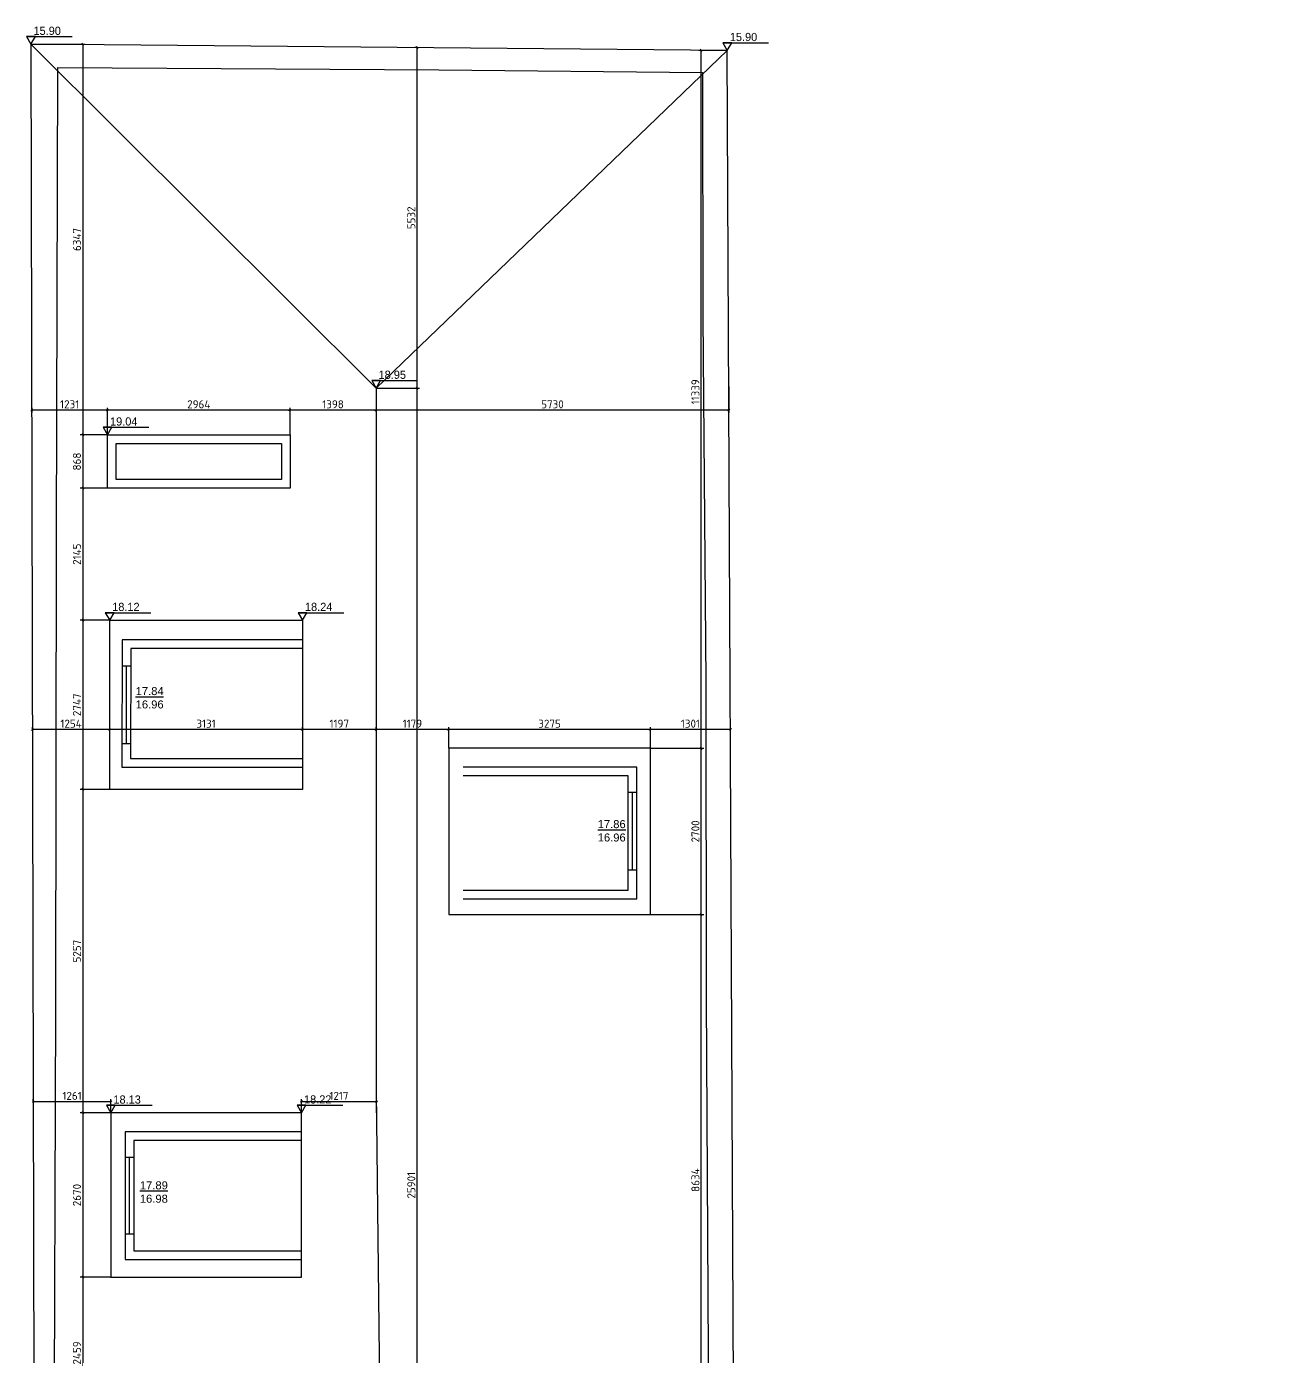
# Model space of a CAD drawing. Header units: millimetres. Extents: x 906201 to 970605, y 1626399 to 1671593.
# Drawn here: x 906201 to 926470, y 1649987 to 1671593 of the extents above; entities that cross this region are included whole.
import ezdxf

# ---------------------------------------------------------------- set-up
doc = ezdxf.new("R2010")
doc.units = ezdxf.units.MM
for name, color, linetype in [('Контур', 7, 'Continuous'), ('Кровля', 98, 'Continuous'), ('Отметки', 7, 'Continuous'), ('Размеры', 224, 'Continuous'), ('Рама', 121, 'Continuous')]:
    doc.layers.add(name, color=color, linetype=linetype)
doc.styles.add('ISOCPEUR', font='isocpeur.ttf')
doc.styles.add('rus', font='rusw2.shx', dxfattribs={"height": 0.06})
doc.styles.get("Standard").update_dxf_attribs({"font": 'arial.ttf'})
doc.dimstyles.new('GENPLAN 1000', dxfattribs={"dimscale": 10, "dimtxt": 13, "dimasz": 3, "dimexe": 4, "dimexo": 0, "dimgap": 3, "dimtad": 1, "dimdec": 0, "dimzin": 0, "dimtxsty": 'ISOCPEUR', "dimblk1": 'OBLIQUE', "dimblk2": 'OBLIQUE', "dimsah": 1, "dimcen": -1, "dimaunit": 1, "dimadec": 3, "dimazin": 0, "dimtfac": 0.75, "dimtdec": 0, "dimtix": 1, "dimtmove": 1, "dimatfit": 3, "dimfxl": 0, "dimtvp": 0.6, "dimarcsym": 0})

# ---------------------------------------------------------------- blocks, each defined once
blk = doc.blocks.new('_Oblique')
at = {"color": 0, "linetype": 'ByBlock', "lineweight": -2}
blk.add_line((-0.5, -0.5), (0.5, 0.5), dxfattribs=at)
blk = doc.blocks.new('*D111')
at = {"layer": 'Defpoints', "color": 0, "ltscale": 0.03}
for p in [(916333, 1657167), (917160, 1657167), (917687, 1648533)]:
    blk.add_point(p, dxfattribs=at)
at = {"layer": 'Размеры', "color": 0, "lineweight": -2, "ltscale": 0.03}
for p, q in [((916333, 1657167), (917200, 1657167)), ((917160, 1648533), (917160, 1657167)), ((917687, 1648533), (917120, 1648533))]:
    blk.add_line(p, q, dxfattribs=at)
at = {"layer": 'Размеры', "color": 0, "lineweight": -2, "ltscale": 0.03, "xscale": 30, "yscale": 30, "zscale": 30}
for p, rotation in [((917160, 1657167), 90), ((917160, 1648533), 270)]:
    blk.add_blockref('_Oblique', p, dxfattribs=dict(at, rotation=rotation))
at = {"layer": 'Размеры', "color": 0, "ltscale": 0.03, "insert": (917065, 1652850), "char_height": 130, "attachment_point": 5, "rotation": 90, "style": 'ISOCPEUR'}
blk.add_mtext('8634', dxfattribs=at)
blk = doc.blocks.new('*D112')
at = {"layer": 'Defpoints', "color": 0, "ltscale": 0.03}
for p in [(916333, 1659867), (917160, 1659867), (916333, 1657167)]:
    blk.add_point(p, dxfattribs=at)
at = {"layer": 'Размеры', "color": 0, "lineweight": -2, "ltscale": 0.03}
for p, q in [((916333, 1659867), (917200, 1659867)), ((917160, 1657167), (917160, 1659867)), ((916333, 1657167), (917200, 1657167))]:
    blk.add_line(p, q, dxfattribs=at)
at = {"layer": 'Размеры', "color": 0, "lineweight": -2, "ltscale": 0.03, "xscale": 30, "yscale": 30, "zscale": 30}
for p, rotation in [((917160, 1659867), 90), ((917160, 1657167), 270)]:
    blk.add_blockref('_Oblique', p, dxfattribs=dict(at, rotation=rotation))
at = {"layer": 'Размеры', "color": 0, "ltscale": 0.03, "insert": (917065, 1658517), "char_height": 130, "attachment_point": 5, "rotation": 90, "style": 'ISOCPEUR'}
blk.add_mtext('2700', dxfattribs=at)
blk = doc.blocks.new('*D113')
at = {"layer": 'Defpoints', "color": 0, "ltscale": 0.03}
for p in [(917160, 1671206), (917583, 1671206), (916333, 1659867)]:
    blk.add_point(p, dxfattribs=at)
at = {"layer": 'Размеры', "color": 0, "lineweight": -2, "ltscale": 0.03}
for p, q in [((917583, 1671206), (917120, 1671206)), ((917160, 1659867), (917160, 1671206)), ((916333, 1659867), (917200, 1659867))]:
    blk.add_line(p, q, dxfattribs=at)
at = {"layer": 'Размеры', "color": 0, "lineweight": -2, "ltscale": 0.03, "xscale": 30, "yscale": 30, "zscale": 30}
for p, rotation in [((917160, 1671206), 90), ((917160, 1659867), 270)]:
    blk.add_blockref('_Oblique', p, dxfattribs=dict(at, rotation=rotation))
at = {"layer": 'Размеры', "color": 0, "ltscale": 0.03, "insert": (917065, 1665659), "char_height": 130, "attachment_point": 5, "rotation": 90, "style": 'ISOCPEUR'}
blk.add_mtext('11339', dxfattribs=at)
blk = doc.blocks.new('*D114')
at = {"layer": 'Defpoints', "color": 0, "ltscale": 0.03}
for p in [(906272, 1671307), (907114, 1664960), (907516, 1664960)]:
    blk.add_point(p, dxfattribs=at)
at = {"layer": 'Размеры', "color": 0, "lineweight": -2, "ltscale": 0.03}
for p, q in [((906272, 1671307), (907154, 1671307)), ((907114, 1671307), (907114, 1664960)), ((907516, 1664960), (907074, 1664960))]:
    blk.add_line(p, q, dxfattribs=at)
at = {"layer": 'Размеры', "color": 0, "lineweight": -2, "ltscale": 0.03, "xscale": 30, "yscale": 30, "zscale": 30}
for p, rotation in [((907114, 1671307), 90), ((907114, 1664960), 270)]:
    blk.add_blockref('_Oblique', p, dxfattribs=dict(at, rotation=rotation))
at = {"layer": 'Размеры', "color": 0, "ltscale": 0.03, "insert": (907019, 1668133), "char_height": 130, "attachment_point": 5, "rotation": 90, "style": 'ISOCPEUR'}
blk.add_mtext('6347', dxfattribs=at)
blk = doc.blocks.new('*D115')
at = {"layer": 'Defpoints', "color": 0, "ltscale": 0.03}
for p in [(907516, 1664960), (907114, 1664092), (907516, 1664092)]:
    blk.add_point(p, dxfattribs=at)
at = {"layer": 'Размеры', "color": 0, "lineweight": -2, "ltscale": 0.03}
for p, q in [((907516, 1664960), (907074, 1664960)), ((907114, 1664960), (907114, 1664092)), ((907516, 1664092), (907074, 1664092))]:
    blk.add_line(p, q, dxfattribs=at)
at = {"layer": 'Размеры', "color": 0, "lineweight": -2, "ltscale": 0.03, "xscale": 30, "yscale": 30, "zscale": 30}
for p, rotation in [((907114, 1664960), 90), ((907114, 1664092), 270)]:
    blk.add_blockref('_Oblique', p, dxfattribs=dict(at, rotation=rotation))
at = {"layer": 'Размеры', "color": 0, "ltscale": 0.03, "insert": (907019, 1664526), "char_height": 130, "attachment_point": 5, "rotation": 90, "style": 'ISOCPEUR'}
blk.add_mtext('868', dxfattribs=at)
blk = doc.blocks.new('*D116')
at = {"layer": 'Defpoints', "color": 0, "ltscale": 0.03}
for p in [(907516, 1664092), (907114, 1661947), (907551, 1661947)]:
    blk.add_point(p, dxfattribs=at)
at = {"layer": 'Размеры', "color": 0, "lineweight": -2, "ltscale": 0.03}
for p, q in [((907516, 1664092), (907074, 1664092)), ((907114, 1664092), (907114, 1661947)), ((907551, 1661947), (907074, 1661947))]:
    blk.add_line(p, q, dxfattribs=at)
at = {"layer": 'Размеры', "color": 0, "lineweight": -2, "ltscale": 0.03, "xscale": 30, "yscale": 30, "zscale": 30}
for p, rotation in [((907114, 1664092), 90), ((907114, 1661947), 270)]:
    blk.add_blockref('_Oblique', p, dxfattribs=dict(at, rotation=rotation))
at = {"layer": 'Размеры', "color": 0, "ltscale": 0.03, "insert": (907019, 1663020), "char_height": 130, "attachment_point": 5, "rotation": 90, "style": 'ISOCPEUR'}
blk.add_mtext('2145', dxfattribs=at)
blk = doc.blocks.new('*D117')
at = {"layer": 'Defpoints', "color": 0, "ltscale": 0.03}
for p in [(907551, 1661947), (907114, 1659200), (907551, 1659200)]:
    blk.add_point(p, dxfattribs=at)
at = {"layer": 'Размеры', "color": 0, "lineweight": -2, "ltscale": 0.03}
for p, q in [((907551, 1661947), (907074, 1661947)), ((907114, 1661947), (907114, 1659200)), ((907551, 1659200), (907074, 1659200))]:
    blk.add_line(p, q, dxfattribs=at)
at = {"layer": 'Размеры', "color": 0, "lineweight": -2, "ltscale": 0.03, "xscale": 30, "yscale": 30, "zscale": 30}
for p, rotation in [((907114, 1661947), 90), ((907114, 1659200), 270)]:
    blk.add_blockref('_Oblique', p, dxfattribs=dict(at, rotation=rotation))
at = {"layer": 'Размеры', "color": 0, "ltscale": 0.03, "insert": (907019, 1660574), "char_height": 130, "attachment_point": 5, "rotation": 90, "style": 'ISOCPEUR'}
blk.add_mtext('2747', dxfattribs=at)
blk = doc.blocks.new('*D118')
at = {"layer": 'Defpoints', "color": 0, "ltscale": 0.03}
for p in [(907551, 1659200), (907114, 1653943), (907571, 1653943)]:
    blk.add_point(p, dxfattribs=at)
at = {"layer": 'Размеры', "color": 0, "lineweight": -2, "ltscale": 0.03}
for p, q in [((907551, 1659200), (907074, 1659200)), ((907114, 1659200), (907114, 1653943)), ((907571, 1653943), (907074, 1653943))]:
    blk.add_line(p, q, dxfattribs=at)
at = {"layer": 'Размеры', "color": 0, "lineweight": -2, "ltscale": 0.03, "xscale": 30, "yscale": 30, "zscale": 30}
for p, rotation in [((907114, 1659200), 90), ((907114, 1653943), 270)]:
    blk.add_blockref('_Oblique', p, dxfattribs=dict(at, rotation=rotation))
at = {"layer": 'Размеры', "color": 0, "ltscale": 0.03, "insert": (907019, 1656572), "char_height": 130, "attachment_point": 5, "rotation": 90, "style": 'ISOCPEUR'}
blk.add_mtext('5257', dxfattribs=at)
blk = doc.blocks.new('*D119')
at = {"layer": 'Defpoints', "color": 0, "ltscale": 0.03}
for p in [(907571, 1653943), (907114, 1651273), (907571, 1651273)]:
    blk.add_point(p, dxfattribs=at)
at = {"layer": 'Размеры', "color": 0, "lineweight": -2, "ltscale": 0.03}
for p, q in [((907571, 1653943), (907074, 1653943)), ((907114, 1653943), (907114, 1651273)), ((907571, 1651273), (907074, 1651273))]:
    blk.add_line(p, q, dxfattribs=at)
at = {"layer": 'Размеры', "color": 0, "lineweight": -2, "ltscale": 0.03, "xscale": 30, "yscale": 30, "zscale": 30}
for p, rotation in [((907114, 1653943), 90), ((907114, 1651273), 270)]:
    blk.add_blockref('_Oblique', p, dxfattribs=dict(at, rotation=rotation))
at = {"layer": 'Размеры', "color": 0, "ltscale": 0.03, "insert": (907019, 1652608), "char_height": 130, "attachment_point": 5, "rotation": 90, "style": 'ISOCPEUR'}
blk.add_mtext('2670', dxfattribs=at)
blk = doc.blocks.new('*D120')
at = {"layer": 'Defpoints', "color": 0, "ltscale": 0.03}
for p in [(907571, 1651273), (907114, 1648814), (907364, 1648814)]:
    blk.add_point(p, dxfattribs=at)
at = {"layer": 'Размеры', "color": 0, "lineweight": -2, "ltscale": 0.03}
for p, q in [((907571, 1651273), (907074, 1651273)), ((907114, 1651273), (907114, 1648814)), ((907364, 1648814), (907074, 1648814))]:
    blk.add_line(p, q, dxfattribs=at)
at = {"layer": 'Размеры', "color": 0, "lineweight": -2, "ltscale": 0.03, "xscale": 30, "yscale": 30, "zscale": 30}
for p, rotation in [((907114, 1651273), 90), ((907114, 1648814), 270)]:
    blk.add_blockref('_Oblique', p, dxfattribs=dict(at, rotation=rotation))
at = {"layer": 'Размеры', "color": 0, "ltscale": 0.03, "insert": (907019, 1650043), "char_height": 130, "attachment_point": 5, "rotation": 90, "style": 'ISOCPEUR'}
blk.add_mtext('2459', dxfattribs=at)
blk = doc.blocks.new('*D130')
at = {"layer": 'Defpoints', "color": 0, "ltscale": 0.03}
for p in [(916333, 1660172), (917634, 1660017), (916333, 1659867)]:
    blk.add_point(p, dxfattribs=at)
at = {"layer": 'Размеры', "color": 0, "lineweight": -2, "ltscale": 0.03}
for p, q in [((916333, 1659867), (916333, 1660212)), ((917634, 1660017), (917634, 1660212)), ((917634, 1660172), (916333, 1660172))]:
    blk.add_line(p, q, dxfattribs=at)
at = {"layer": 'Размеры', "color": 0, "lineweight": -2, "ltscale": 0.03, "xscale": 30, "yscale": 30, "zscale": 30, "rotation": 180}
blk.add_blockref('_Oblique', (916333, 1660172), dxfattribs=at)
at = {"layer": 'Размеры', "color": 0, "lineweight": -2, "ltscale": 0.03, "xscale": 30, "yscale": 30, "zscale": 30}
blk.add_blockref('_Oblique', (917634, 1660172), dxfattribs=at)
at = {"layer": 'Размеры', "color": 0, "ltscale": 0.03, "insert": (916984, 1660267), "char_height": 130, "attachment_point": 5, "style": 'ISOCPEUR'}
blk.add_mtext('1301', dxfattribs=at)
blk = doc.blocks.new('*D131')
at = {"layer": 'Defpoints', "color": 0, "ltscale": 0.03}
for p in [(913058, 1660172), (913058, 1659867), (916333, 1659867)]:
    blk.add_point(p, dxfattribs=at)
at = {"layer": 'Размеры', "color": 0, "lineweight": -2, "ltscale": 0.03}
for p, q in [((913058, 1659867), (913058, 1660212)), ((916333, 1659867), (916333, 1660212)), ((916333, 1660172), (913058, 1660172))]:
    blk.add_line(p, q, dxfattribs=at)
at = {"layer": 'Размеры', "color": 0, "lineweight": -2, "ltscale": 0.03, "xscale": 30, "yscale": 30, "zscale": 30, "rotation": 180}
blk.add_blockref('_Oblique', (913058, 1660172), dxfattribs=at)
at = {"layer": 'Размеры', "color": 0, "lineweight": -2, "ltscale": 0.03, "xscale": 30, "yscale": 30, "zscale": 30}
blk.add_blockref('_Oblique', (916333, 1660172), dxfattribs=at)
at = {"layer": 'Размеры', "color": 0, "ltscale": 0.03, "insert": (914696, 1660267), "char_height": 130, "attachment_point": 5, "style": 'ISOCPEUR'}
blk.add_mtext('3275', dxfattribs=at)
blk = doc.blocks.new('*D132')
at = {"layer": 'Defpoints', "color": 0, "ltscale": 0.03}
for p in [(911879, 1660172), (911879, 1660171), (913058, 1659867)]:
    blk.add_point(p, dxfattribs=at)
at = {"layer": 'Размеры', "color": 0, "lineweight": -2, "ltscale": 0.03}
for p, q in [((911879, 1660171), (911879, 1660212)), ((913058, 1659867), (913058, 1660212)), ((913058, 1660172), (911879, 1660172))]:
    blk.add_line(p, q, dxfattribs=at)
at = {"layer": 'Размеры', "color": 0, "lineweight": -2, "ltscale": 0.03, "xscale": 30, "yscale": 30, "zscale": 30, "rotation": 180}
blk.add_blockref('_Oblique', (911879, 1660172), dxfattribs=at)
at = {"layer": 'Размеры', "color": 0, "lineweight": -2, "ltscale": 0.03, "xscale": 30, "yscale": 30, "zscale": 30}
blk.add_blockref('_Oblique', (913058, 1660172), dxfattribs=at)
at = {"layer": 'Размеры', "color": 0, "ltscale": 0.03, "insert": (912468, 1660267), "char_height": 130, "attachment_point": 5, "style": 'ISOCPEUR'}
blk.add_mtext('1179', dxfattribs=at)
blk = doc.blocks.new('*D133')
at = {"layer": 'Defpoints', "color": 0, "ltscale": 0.03}
for p in [(910682, 1660172), (910682, 1660172), (911879, 1660171)]:
    blk.add_point(p, dxfattribs=at)
at = {"layer": 'Размеры', "color": 0, "lineweight": -2, "ltscale": 0.03}
for p, q in [((910682, 1660172), (910682, 1660212)), ((911879, 1660171), (911879, 1660212)), ((911879, 1660172), (910682, 1660172))]:
    blk.add_line(p, q, dxfattribs=at)
at = {"layer": 'Размеры', "color": 0, "lineweight": -2, "ltscale": 0.03, "xscale": 30, "yscale": 30, "zscale": 30, "rotation": 180}
blk.add_blockref('_Oblique', (910682, 1660172), dxfattribs=at)
at = {"layer": 'Размеры', "color": 0, "lineweight": -2, "ltscale": 0.03, "xscale": 30, "yscale": 30, "zscale": 30}
blk.add_blockref('_Oblique', (911879, 1660172), dxfattribs=at)
at = {"layer": 'Размеры', "color": 0, "ltscale": 0.03, "insert": (911280, 1660267), "char_height": 130, "attachment_point": 5, "style": 'ISOCPEUR'}
blk.add_mtext('1197', dxfattribs=at)
blk = doc.blocks.new('*D134')
at = {"layer": 'Defpoints', "color": 0, "ltscale": 0.03}
for p in [(907551, 1660172), (907551, 1660172), (910682, 1660172)]:
    blk.add_point(p, dxfattribs=at)
at = {"layer": 'Размеры', "color": 0, "lineweight": -2, "ltscale": 0.03}
for p, q in [((907551, 1660172), (907551, 1660212)), ((910682, 1660172), (910682, 1660212)), ((910682, 1660172), (907551, 1660172))]:
    blk.add_line(p, q, dxfattribs=at)
at = {"layer": 'Размеры', "color": 0, "lineweight": -2, "ltscale": 0.03, "xscale": 30, "yscale": 30, "zscale": 30, "rotation": 180}
blk.add_blockref('_Oblique', (907551, 1660172), dxfattribs=at)
at = {"layer": 'Размеры', "color": 0, "lineweight": -2, "ltscale": 0.03, "xscale": 30, "yscale": 30, "zscale": 30}
blk.add_blockref('_Oblique', (910682, 1660172), dxfattribs=at)
at = {"layer": 'Размеры', "color": 0, "ltscale": 0.03, "insert": (909116, 1660267), "char_height": 130, "attachment_point": 5, "style": 'ISOCPEUR'}
blk.add_mtext('3131', dxfattribs=at)
blk = doc.blocks.new('*D135')
at = {"layer": 'Defpoints', "color": 0, "ltscale": 0.03}
for p in [(906297, 1660172), (906297, 1660150), (907551, 1660172)]:
    blk.add_point(p, dxfattribs=at)
at = {"layer": 'Размеры', "color": 0, "lineweight": -2, "ltscale": 0.03}
for p, q in [((906297, 1660150), (906297, 1660212)), ((907551, 1660172), (907551, 1660212)), ((907551, 1660172), (906297, 1660172))]:
    blk.add_line(p, q, dxfattribs=at)
at = {"layer": 'Размеры', "color": 0, "lineweight": -2, "ltscale": 0.03, "xscale": 30, "yscale": 30, "zscale": 30, "rotation": 180}
blk.add_blockref('_Oblique', (906297, 1660172), dxfattribs=at)
at = {"layer": 'Размеры', "color": 0, "lineweight": -2, "ltscale": 0.03, "xscale": 30, "yscale": 30, "zscale": 30}
blk.add_blockref('_Oblique', (907551, 1660172), dxfattribs=at)
at = {"layer": 'Размеры', "color": 0, "ltscale": 0.03, "insert": (906924, 1660267), "char_height": 130, "attachment_point": 5, "style": 'ISOCPEUR'}
blk.add_mtext('1254', dxfattribs=at)
blk = doc.blocks.new('*D136')
at = {"layer": 'Defpoints', "color": 0, "ltscale": 0.03}
for p in [(911878, 1665719), (917608, 1665745), (911878, 1665361)]:
    blk.add_point(p, dxfattribs=at)
at = {"layer": 'Размеры', "color": 0, "lineweight": -2, "ltscale": 0.03}
for p, q in [((911878, 1665719), (911878, 1665321)), ((917608, 1665745), (917608, 1665321)), ((917608, 1665361), (911878, 1665361))]:
    blk.add_line(p, q, dxfattribs=at)
at = {"layer": 'Размеры', "color": 0, "lineweight": -2, "ltscale": 0.03, "xscale": 30, "yscale": 30, "zscale": 30, "rotation": 180}
blk.add_blockref('_Oblique', (911878, 1665361), dxfattribs=at)
at = {"layer": 'Размеры', "color": 0, "lineweight": -2, "ltscale": 0.03, "xscale": 30, "yscale": 30, "zscale": 30}
blk.add_blockref('_Oblique', (917608, 1665361), dxfattribs=at)
at = {"layer": 'Размеры', "color": 0, "ltscale": 0.03, "insert": (914743, 1665456), "char_height": 130, "attachment_point": 5, "style": 'ISOCPEUR'}
blk.add_mtext('5730', dxfattribs=at)
blk = doc.blocks.new('*D137')
at = {"layer": 'Defpoints', "color": 0, "ltscale": 0.03}
for p in [(911878, 1665719), (910480, 1665361), (910480, 1664960)]:
    blk.add_point(p, dxfattribs=at)
at = {"layer": 'Размеры', "color": 0, "lineweight": -2, "ltscale": 0.03}
for p, q in [((911878, 1665719), (911878, 1665321)), ((910480, 1664960), (910480, 1665401)), ((911878, 1665361), (910480, 1665361))]:
    blk.add_line(p, q, dxfattribs=at)
at = {"layer": 'Размеры', "color": 0, "lineweight": -2, "ltscale": 0.03, "xscale": 30, "yscale": 30, "zscale": 30, "rotation": 180}
blk.add_blockref('_Oblique', (910480, 1665361), dxfattribs=at)
at = {"layer": 'Размеры', "color": 0, "lineweight": -2, "ltscale": 0.03, "xscale": 30, "yscale": 30, "zscale": 30}
blk.add_blockref('_Oblique', (911878, 1665361), dxfattribs=at)
at = {"layer": 'Размеры', "color": 0, "ltscale": 0.03, "insert": (911179, 1665456), "char_height": 130, "attachment_point": 5, "style": 'ISOCPEUR'}
blk.add_mtext('1398', dxfattribs=at)
blk = doc.blocks.new('*D138')
at = {"layer": 'Defpoints', "color": 0, "ltscale": 0.03}
for p in [(907516, 1665361), (907516, 1664960), (910480, 1664960)]:
    blk.add_point(p, dxfattribs=at)
at = {"layer": 'Размеры', "color": 0, "lineweight": -2, "ltscale": 0.03}
for p, q in [((907516, 1664960), (907516, 1665401)), ((910480, 1664960), (910480, 1665401)), ((910480, 1665361), (907516, 1665361))]:
    blk.add_line(p, q, dxfattribs=at)
at = {"layer": 'Размеры', "color": 0, "lineweight": -2, "ltscale": 0.03, "xscale": 30, "yscale": 30, "zscale": 30, "rotation": 180}
blk.add_blockref('_Oblique', (907516, 1665361), dxfattribs=at)
at = {"layer": 'Размеры', "color": 0, "lineweight": -2, "ltscale": 0.03, "xscale": 30, "yscale": 30, "zscale": 30}
blk.add_blockref('_Oblique', (910480, 1665361), dxfattribs=at)
at = {"layer": 'Размеры', "color": 0, "ltscale": 0.03, "insert": (908998, 1665456), "char_height": 130, "attachment_point": 5, "style": 'ISOCPEUR'}
blk.add_mtext('2964', dxfattribs=at)
blk = doc.blocks.new('*D139')
at = {"layer": 'Defpoints', "color": 0, "ltscale": 0.03}
for p in [(906285, 1665399), (906285, 1665361), (907516, 1664960)]:
    blk.add_point(p, dxfattribs=at)
at = {"layer": 'Размеры', "color": 0, "lineweight": -2, "ltscale": 0.03}
for p, q in [((906285, 1665399), (906285, 1665321)), ((907516, 1664960), (907516, 1665401)), ((907516, 1665361), (906285, 1665361))]:
    blk.add_line(p, q, dxfattribs=at)
at = {"layer": 'Размеры', "color": 0, "lineweight": -2, "ltscale": 0.03, "xscale": 30, "yscale": 30, "zscale": 30, "rotation": 180}
blk.add_blockref('_Oblique', (906285, 1665361), dxfattribs=at)
at = {"layer": 'Размеры', "color": 0, "lineweight": -2, "ltscale": 0.03, "xscale": 30, "yscale": 30, "zscale": 30}
blk.add_blockref('_Oblique', (907516, 1665361), dxfattribs=at)
at = {"layer": 'Размеры', "color": 0, "ltscale": 0.03, "insert": (906901, 1665456), "char_height": 130, "attachment_point": 5, "style": 'ISOCPEUR'}
blk.add_mtext('1231', dxfattribs=at)
blk = doc.blocks.new('*D142')
at = {"layer": 'Defpoints', "color": 0, "ltscale": 0.03}
for p in [(911878, 1665719), (912545, 1665719), (912035, 1639818)]:
    blk.add_point(p, dxfattribs=at)
at = {"layer": 'Размеры', "color": 0, "lineweight": -2, "ltscale": 0.03}
for p, q in [((911878, 1665719), (912585, 1665719)), ((912545, 1639818), (912545, 1665719)), ((912035, 1639818), (912585, 1639818))]:
    blk.add_line(p, q, dxfattribs=at)
at = {"layer": 'Размеры', "color": 0, "lineweight": -2, "ltscale": 0.03, "xscale": 30, "yscale": 30, "zscale": 30}
for p, rotation in [((912545, 1665719), 90), ((912545, 1639818), 270)]:
    blk.add_blockref('_Oblique', p, dxfattribs=dict(at, rotation=rotation))
at = {"layer": 'Размеры', "color": 0, "ltscale": 0.03, "insert": (912450, 1652768), "char_height": 130, "attachment_point": 5, "rotation": 90, "style": 'ISOCPEUR'}
blk.add_mtext('25901', dxfattribs=at)
blk = doc.blocks.new('*D143')
at = {"layer": 'Defpoints', "color": 0, "ltscale": 0.03}
for p in [(912545, 1671251), (912554, 1671251), (911878, 1665719)]:
    blk.add_point(p, dxfattribs=at)
at = {"layer": 'Размеры', "color": 0, "lineweight": -2, "ltscale": 0.03}
for p, q in [((912554, 1671251), (912505, 1671251)), ((912545, 1665719), (912545, 1671251)), ((911878, 1665719), (912585, 1665719))]:
    blk.add_line(p, q, dxfattribs=at)
at = {"layer": 'Размеры', "color": 0, "lineweight": -2, "ltscale": 0.03, "xscale": 30, "yscale": 30, "zscale": 30}
for p, rotation in [((912545, 1671251), 90), ((912545, 1665719), 270)]:
    blk.add_blockref('_Oblique', p, dxfattribs=dict(at, rotation=rotation))
at = {"layer": 'Размеры', "color": 0, "ltscale": 0.03, "insert": (912450, 1668485), "char_height": 130, "attachment_point": 5, "rotation": 90, "style": 'ISOCPEUR'}
blk.add_mtext('5532', dxfattribs=at)
blk = doc.blocks.new('*D154')
at = {"layer": 'Defpoints', "color": 0, "ltscale": 0.03}
for p in [(910667, 1654125), (910667, 1653945), (911884, 1653945)]:
    blk.add_point(p, dxfattribs=at)
at = {"layer": 'Размеры', "color": 0, "lineweight": -2, "ltscale": 0.03}
for p, q in [((910667, 1653945), (910667, 1654165)), ((911884, 1653945), (911884, 1654165)), ((911884, 1654125), (910667, 1654125))]:
    blk.add_line(p, q, dxfattribs=at)
at = {"layer": 'Размеры', "color": 0, "lineweight": -2, "ltscale": 0.03, "xscale": 30, "yscale": 30, "zscale": 30, "rotation": 180}
blk.add_blockref('_Oblique', (910667, 1654125), dxfattribs=at)
at = {"layer": 'Размеры', "color": 0, "lineweight": -2, "ltscale": 0.03, "xscale": 30, "yscale": 30, "zscale": 30}
blk.add_blockref('_Oblique', (911884, 1654125), dxfattribs=at)
at = {"layer": 'Размеры', "color": 0, "ltscale": 0.03, "insert": (911275, 1654220), "char_height": 130, "attachment_point": 5, "style": 'ISOCPEUR'}
blk.add_mtext('1217', dxfattribs=at)
blk = doc.blocks.new('*D155')
at = {"layer": 'Defpoints', "color": 0, "ltscale": 0.03}
for p in [(906310, 1654125), (906310, 1654115), (907571, 1653943)]:
    blk.add_point(p, dxfattribs=at)
at = {"layer": 'Размеры', "color": 0, "lineweight": -2, "ltscale": 0.03}
for p, q in [((906310, 1654115), (906310, 1654165)), ((907571, 1653943), (907571, 1654165)), ((907571, 1654125), (906310, 1654125))]:
    blk.add_line(p, q, dxfattribs=at)
at = {"layer": 'Размеры', "color": 0, "lineweight": -2, "ltscale": 0.03, "xscale": 30, "yscale": 30, "zscale": 30, "rotation": 180}
blk.add_blockref('_Oblique', (906310, 1654125), dxfattribs=at)
at = {"layer": 'Размеры', "color": 0, "lineweight": -2, "ltscale": 0.03, "xscale": 30, "yscale": 30, "zscale": 30}
blk.add_blockref('_Oblique', (907571, 1654125), dxfattribs=at)
at = {"layer": 'Размеры', "color": 0, "ltscale": 0.03, "insert": (906940, 1654220), "char_height": 130, "attachment_point": 5, "style": 'ISOCPEUR'}
blk.add_mtext('1261', dxfattribs=at)

msp = doc.modelspace()

# ---------------------------------------------------------------- linework, layer by layer
at = {"layer": 'Контур', "ltscale": 0.03}
for p, q in [((907751, 1661205), (907891, 1661204.7)), ((907747.9, 1659947), (907887.9, 1659946.7)), ((916112, 1659148), (915972, 1659148)), ((916112, 1657887), (915972, 1657887)), ((907801, 1653223), (907941, 1653223)), ((907801, 1651977), (907941, 1651977))]:
    msp.add_line(p, q, dxfattribs=at)
for points in [[(906648.5, 1647973.9), (906678.8, 1655622.4), (906686.1, 1663367.9), (906706.6, 1670930.3), (912895.4, 1670891.7), (917180, 1670844.1), (917186.8, 1666883.9), (917232.8, 1660953.6), (917238.8, 1655802.3), (917285.1, 1648112.7), (924625.6, 1648102.1), (924664.2, 1640788.4), (937991.8, 1640788.1), (951695.9, 1640737.3)], [(910682, 1661631), (907752, 1661631), (907747, 1659559), (910682, 1659559)], [(910682, 1661491), (907891.7, 1661491), (907887.3, 1659699), (910682, 1659699)], [(913294, 1657423), (916112, 1657423), (916112, 1659559), (913294, 1659559)], [(913294, 1657563), (915972, 1657563), (915972, 1659419), (913294, 1659419)], [(910667, 1653633), (907801, 1653633), (907801, 1651561), (910667, 1651561)], [(910667, 1653493), (907941, 1653493), (907941, 1651701), (910667, 1651701)]]:
    msp.add_lwpolyline(points, dxfattribs=at)
for points in [[(910480, 1664092), (907516, 1664092), (907516, 1664960), (910480, 1664960)], [(910340, 1664232), (907656, 1664232), (907656, 1664820), (910340, 1664820)]]:
    msp.add_lwpolyline(points, close=True, dxfattribs=at)
at = {"layer": 'Кровля', "ltscale": 0.03}
for p, q in [((911878, 1665719), (906272.3, 1671307)), ((917583.3, 1671206.4), (906272.3, 1671307)), ((906272.3, 1671307), (906351.5, 1635013.4)), ((911878, 1665719), (917583.3, 1671206.4)), ((917686.7, 1648532.8), (917583.3, 1671206.4)), ((911878, 1665719), (911880, 1654289)), ((916333, 1659867), (913058, 1659867)), ((913058, 1659867), (913058, 1657167)), ((916333, 1657167), (916333, 1659867)), ((913058, 1657167), (916333, 1657167)), ((911880, 1654289), (912034.8, 1639817.7))]:
    msp.add_line(p, q, dxfattribs=at)
for points in [[(907551, 1661947), (910682, 1661947), (910682, 1659200), (907551, 1659200)], [(910667, 1653943), (907571, 1653943), (907571, 1651273), (910667, 1651273)]]:
    msp.add_lwpolyline(points, close=True, dxfattribs=at)
at = {"layer": 'Отметки', "color": 0}
for p, q in [((906201.3, 1671430, 136014.8), (906943, 1671430, 136014.8)), ((917512.3, 1671329.4, 136014.8), (918253.9, 1671329.4, 136014.8)), ((911807, 1665842, 136014.8), (912548.7, 1665842, 136014.8)), ((907445, 1665083, 136014.8), (908186.7, 1665083, 136014.8)), ((907480, 1662070, 136014.8), (908221.7, 1662070, 136014.8)), ((910611, 1662070, 136014.8), (911352.7, 1662070, 136014.8)), ((907500, 1654066, 136014.8), (908241.7, 1654066, 136014.8)), ((910596, 1654068.2, 136014.8), (911337.7, 1654068.2, 136014.8))]:
    msp.add_line(p, q, dxfattribs=at)
for points in [[(906272.3, 1671307), (906343.4, 1671430), (906201.3, 1671430)], [(917583.3, 1671206.4), (917654.3, 1671329.4), (917512.3, 1671329.4)], [(911878, 1665719), (911949.1, 1665842), (911807, 1665842)], [(907516, 1664960), (907587, 1665083), (907445, 1665083)], [(907551, 1661947), (907622, 1662070), (907480, 1662070)], [(910682, 1661947), (910753, 1662070), (910611, 1662070)], [(907571, 1653943), (907642, 1654066), (907500, 1654066)], [(910667, 1653945.1), (910738, 1654068.2), (910596, 1654068.2)]]:
    msp.add_lwpolyline(points, close=True, dxfattribs=at)
at = {"layer": 'Рама', "ltscale": 0.03}
for p, q in [((907821, 1661204.8), (907817.9, 1659946.8)), ((916042, 1657887), (916042, 1659148)), ((907871, 1651977), (907871, 1653223))]:
    msp.add_line(p, q, dxfattribs=at)

# ---------------------------------------------------------------- texts
at = {"layer": 'Отметки', "style": 'rus'}
for s, p in [('15.90', (906313.1, 1671457.7)), ('15.90', (917624.1, 1671357.1)), ('18.95', (911918.9, 1665869.6)), ('19.04', (907556.8, 1665110.7)), ('18.12', (907591.8, 1662097.7)), ('18.24', (910722.8, 1662097.7)), ('18.13', (907611.8, 1654093.7)), ('18.22', (910707.8, 1654095.8))]:
    msp.add_text(s, height=132.96, dxfattribs=at).set_placement(p)
at = {"layer": 'Отметки', "ltscale": 0.03, "char_height": 130, "attachment_point": 1}
for s, insert, width in [('\\L17.84\\l\\P16.96', (907972.8, 1660861.2), 581.01), ('\\L17.86\\l\\P16.96', (915478.1, 1658699.3), 581.01), ('\\L17.89\\l\\P16.98', (908041.2, 1652830.4), 581.364)]:
    msp.add_mtext(s, dxfattribs=dict(at, insert=insert, width=width))

# ---------------------------------------------------------------- dimensions: what is measured, and where the dimension line sits
at = {"layer": 'Размеры', "ltscale": 0.03}
for base, p1, p2, picture, middle in [((907113.6, 1664960), (906272.3, 1671307), (907516, 1664960), '*D114', (907018.6, 1668133.5)), ((912545.2, 1671251.1), (911878, 1665719), (912553.9, 1671251.1), '*D143', (912450.2, 1668485)), ((912545.2, 1665719), (912034.8, 1639817.7), (911878, 1665719), '*D142', (912450.2, 1652768.3)), ((907113.6, 1664092), (907516, 1664960), (907516, 1664092), '*D115', (907018.6, 1664526)), ((907113.6, 1661947), (907516, 1664092), (907551, 1661947), '*D116', (907018.6, 1663019.5)), ((907113.6, 1659200), (907551, 1661947), (907551, 1659200), '*D117', (907018.6, 1660573.5)), ((917159.8, 1659867), (916333, 1657167), (916333, 1659867), '*D112', (917064.8, 1658517)), ((907113.6, 1653943), (907551, 1659200), (907571, 1653943), '*D118', (907018.6, 1656571.5)), ((917159.8, 1657167), (917686.7, 1648532.8), (916333, 1657167), '*D111', (917064.8, 1652849.9)), ((907113.6, 1651273), (907571, 1653943), (907571, 1651273), '*D119', (907018.6, 1652608)), ((907113.6, 1648813.6), (907571, 1651273), (907364, 1648813.6), '*D120', (907018.6, 1650043.3))]:
    dim = msp.add_linear_dim(base=base, p1=p1, p2=p2, angle=90, dimstyle='GENPLAN 1000', dxfattribs=at)
    dim.commit()
    dim.dimension.update_dxf_attribs({"geometry": picture, "text_midpoint": middle})
dim = msp.add_linear_dim(base=(917159.8, 1671206.4), p1=(916333, 1659867), p2=(917583.3, 1671206.4), angle=90, dimstyle='GENPLAN 1000', dxfattribs=at)
dim.commit()
dim.dimension.update_dxf_attribs({"geometry": '*D113', "text_midpoint": (917159.8, 1665658.6), "dimtype": 160})
for base, p1, p2, picture, middle in [((910480, 1665361.1), (911878, 1665719), (910480, 1664960), '*D137', (911179, 1665456.1)), ((911878, 1665361.1), (917608.2, 1665745.1), (911878, 1665719), '*D136', (914743.1, 1665456.1)), ((906285.2, 1665361.1), (907516, 1664960), (906285.2, 1665399), '*D139', (906900.6, 1665456.1)), ((907516, 1665361.1), (910480, 1664960), (907516, 1664960), '*D138', (908998, 1665456.1)), ((906296.7, 1660172.3), (907551, 1660172.3), (906296.7, 1660149.9), '*D135', (906923.8, 1660267.3)), ((907551, 1660172.3), (910682, 1660172.3), (907551, 1660172.3), '*D134', (909116.5, 1660267.3)), ((910682, 1660172.3), (911879, 1660171.5), (910682, 1660172.3), '*D133', (911280.5, 1660267.3)), ((911879, 1660172.3), (913058, 1659867), (911879, 1660171.5), '*D132', (912468.5, 1660267.3)), ((913058, 1660172.3), (916333, 1659867), (913058, 1659867), '*D131', (914695.5, 1660267.3)), ((916333, 1660172.3), (917634.3, 1660017.4), (916333, 1659867), '*D130', (916983.6, 1660267.3)), ((906309.8, 1654124.9), (907571, 1653943), (906309.8, 1654115.2), '*D155', (906940.4, 1654219.9)), ((910667, 1654124.9), (911883.7, 1653945.1), (910667, 1653945.1), '*D154', (911275.3, 1654219.9))]:
    dim = msp.add_linear_dim(base=base, p1=p1, p2=p2, dimstyle='GENPLAN 1000', dxfattribs=at)
    dim.commit()
    dim.dimension.update_dxf_attribs({"geometry": picture, "text_midpoint": middle})

doc.saveas('drawing.dxf')
